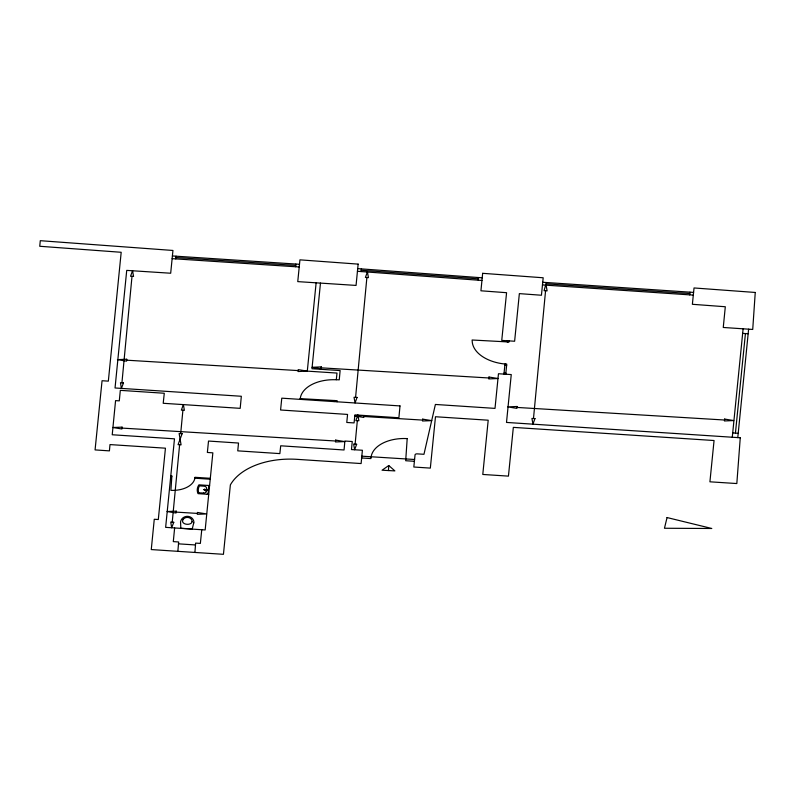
<?xml version="1.0" encoding="UTF-8"?>
<svg xmlns="http://www.w3.org/2000/svg" width="795" height="795" viewBox="0 0 795 795"><rect width="100%" height="100%" fill="white"/><g stroke="black" fill="none" stroke-linecap="round" stroke-linejoin="round"><path stroke-width="1.19" d="M177.861 551.332L223.445 554.314L230.371 484.91A66.263 40.525 2.6 0 1 297.529 459.371L361.109 463.555L362.401 450.258L351.47 449.572L352.255 441.523L344.891 441.026L344.046 449.98L280.705 445.796L279.86 453.607L237.755 450.854L238.52 443.044L208.519 441.046L207.356 452.454L212.851 452.842L205.17 529.957L165.638 527.353L174.483 438.83L112.224 434.756L115.573 400.62L119.29 400.869L120.323 390.355L164.287 393.257L163.204 403.284L240.189 408.342L241.332 396.268L115.037 387.98L126.723 270.389L170.686 273.232L172.942 250.465L40.287 240.686L39.75 246.271L121.188 252.283L108.339 381.143L102.058 380.726L95.072 449.91L109.412 450.874L109.998 444.584L165.439 448.191L158.304 519.532L154.27 519.264L151.269 549.564L177.861 551.332L178.656 541.991L173.3 541.614L174.632 527.94M194.914 552.445L195.63 543.104L200.36 543.402L201.761 529.728M204.683 490.426L204.782 488.915M337.06 401.763L337.13 400.68L300.122 398.633M414.573 459.49L370.987 456.757L370.868 458.566L361.646 457.97M388.427 470.551L388.775 465.522L394.867 470.898L382.067 470.213L388.775 465.522M407.199 438.532L405.689 460.732L414.453 461.299M507.26 340.797L507.18 341.89L508.959 342.039L509.118 340.906M121.933 382.783L132.01 276.332M180.684 433.593L182.91 410.2M355.584 397.341L366.883 277.544M355.107 444.147L357.333 420.664M533.485 418.508L545.569 290.751M172.217 522.186L179.61 444.763M175.794 258.902L176.063 256.199M295.581 266.742L295.839 264.089M478.292 280.218L478.56 277.525M546.105 285.166L547.109 290.881L544.088 290.672L546.364 282.513M689.672 294.866L689.931 292.172M316.132 282.801L307.297 371.126L298.075 371.533L298.204 369.635L307.297 371.126L336.991 373.064L336.305 379.692L339.256 379.851L340.121 370.569L311.978 368.721L320.474 283.08M503.97 374.077L504.964 364.05L506.753 364.14L505.749 374.226M732.274 437.23L743.116 328.782M737.78 437.628L748.612 329.17M735.435 433.116L745.432 333.572M208.787 486.133L208.042 493.705A1.053 0.646 2.6 0 1 206.929 494.261M361.059 271.562L361.397 268.869M334.109 401.604L334.258 400.471M371.007 457.682L371.384 455.545A34.801 21.276 2.6 0 1 403.711 438.512L407.239 438.582M300.212 398.683L300.639 396.566A35.189 21.515 2.6 0 1 332.857 379.702L336.345 379.742M194.944 477.765L194.656 479.166A23.472 14.35 2.6 0 1 173.221 490.396L170.895 490.366L171.879 475.808L170.796 475.698M203.49 493.029L198.76 492.83M508.114 341.939L472.111 340.002L472.28 342.267A36.977 22.608 2.6 0 0 502.321 363.703L505.908 364.12M504.04 372.994L505.908 373.094M170.657 476.603L171.819 476.662M203.49 489.601L205.975 489.74M321.23 367.837L488.905 377.983M126.594 360.185L298.145 370.589M517.028 407.438L724.573 420.018M121.953 428.088L335.619 441.006M363.852 416.491L422.562 420.088M176.172 512.119L197.428 513.411M172.416 255.96L299.486 264.288M172.157 258.653L299.228 266.991M361.844 456.171L370.987 456.757M178.448 543.84L195.431 544.953M175.963 257.53L295.75 265.421M542.717 282.275L693.578 292.411M210.337 478.312L194.984 477.298L194.845 478.192L210.278 479.216M209.612 485.556L198.909 484.831A22.896 14.002 2.6 0 0 197.995 493.645L208.697 494.361M546.274 283.845L689.762 293.534M542.458 284.918L693.31 295.114M742.639 333.373L748.145 333.761M732.722 432.927L738.227 433.315M357.68 268.621L482.197 277.813M361.228 270.24L478.391 278.846M357.422 271.274L481.939 280.466M504.815 365.134L506.673 365.283M207.883 485.467A1.053 0.646 2.6 0 1 208.866 486.172M206.471 487.713A14.24 8.705 2.6 0 1 206.044 491.837M206.124 491.876A2.912 1.779 2.6 0 1 203.56 493.069M206.521 487.713A2.912 1.779 2.6 0 0 204.236 486.192L199.436 485.864A21.872 13.376 2.6 0 0 198.68 492.731M192.102 521.719A4.78 2.922 2.6 0 1 187.054 524.312A4.78 2.922 2.6 0 1 182.572 521.093A8.586 5.247 2.6 0 1 183.108 519.532M192.012 521.699A6.499 3.975 2.6 0 0 191.873 520.268A7.334 4.492 2.6 0 0 190.939 518.847A5.148 3.15 2.6 0 0 189.409 517.833A3.607 2.206 2.6 0 0 185.901 517.615A5.158 3.16 2.6 0 0 184.231 518.4A6.638 4.064 2.6 0 0 183.089 519.572M321.289 366.892L321.16 368.781L312.077 367.3L321.289 366.892M363.911 415.596L363.792 417.445L354.699 415.954L363.911 415.596M755.25 292.461L752.726 329.448L723.261 327.47L725.308 306.741L692.375 304.296L694.035 287.959L755.25 292.461M740.264 437.757L736.826 483.549L709.915 481.81L714.059 440.529L513.332 427.372L508.442 476.125L482.784 474.456L488.2 420.207L435.481 416.739L430.334 468.106L413.827 467.023L415.05 454.859A1.948 1.192 2.6 0 1 417.057 453.856L423.964 454.293L435.392 404.456L495.007 408.392L498.465 373.739L511.255 374.574L506.504 422.433L740.264 437.757M400.004 405.927L398.891 417.763L354.928 414.871L354.073 422.91L346.779 422.473L347.564 414.424L280.575 410.001L281.778 398.166L400.004 405.927M358.138 264.119L356.061 285.425L297.757 281.619L299.944 259.846L358.138 264.119M482.664 273.321L480.925 290.791L506.574 292.699L501.754 340.409L514.623 341.244L519.354 293.623L541.445 295.243L543.184 277.773L482.664 273.321M126.733 359.241L126.524 361.139L117.441 359.648L126.733 359.241M488.975 377.029L488.766 378.927L498.058 378.519L488.975 377.029M517.098 406.484L516.889 408.382L507.806 406.891L517.098 406.484M724.643 419.064L724.434 420.962L733.725 420.555L724.643 419.064M122.092 427.144L121.893 428.992L112.801 427.501L122.092 427.144M176.242 511.165L176.033 513.014L167.03 511.523L176.242 511.165M197.488 512.457L197.289 514.305L206.581 513.948L197.488 512.457M335.679 440.102L335.48 441.95L344.772 441.593L335.679 440.102M422.702 419.144L422.503 420.992L431.794 420.635L422.702 419.144M204.037 489.611L205.508 489.74L204.037 489.611M207.296 489.849L208.141 489.949L207.326 489.78M667.055 517.555L664.461 528.258L711.793 528.486L667.055 517.555M193.742 522.921L192.231 528.973L180.833 528.268L180.554 522.067A15.373 9.401 2.6 0 1 181.419 519.642A10.921 6.678 2.6 0 1 182.979 517.833A7.632 4.671 2.6 0 1 185.404 516.621A4.392 2.683 2.6 0 1 190.144 516.929A7.652 4.681 2.6 0 1 192.32 518.469A12.124 7.413 2.6 0 1 193.612 520.655A11.448 6.996 2.6 0 1 193.781 522.911M132.546 270.747L130.529 276.253L133.56 276.422L132.546 270.747M183.367 404.615L181.349 410.121L184.38 410.329L183.367 404.615M182.154 433.673L178.06 444.683L181.081 444.842L179.133 433.514L182.154 433.673M367.419 271.91L365.412 277.415L368.433 277.624L367.419 271.91M357.054 397.421L355.047 402.926L354.033 397.262L357.054 397.421M357.879 415.079L355.862 420.585L358.893 420.744L357.879 415.079M356.657 444.236L354.649 449.741L353.636 444.067L356.657 444.236M534.965 418.587L532.948 424.093L531.934 418.428L534.965 418.587M123.483 382.912L121.387 388.417L120.452 382.703L123.483 382.912M173.767 522.265L171.68 527.771L170.746 522.057L173.767 522.265"/></g></svg>
